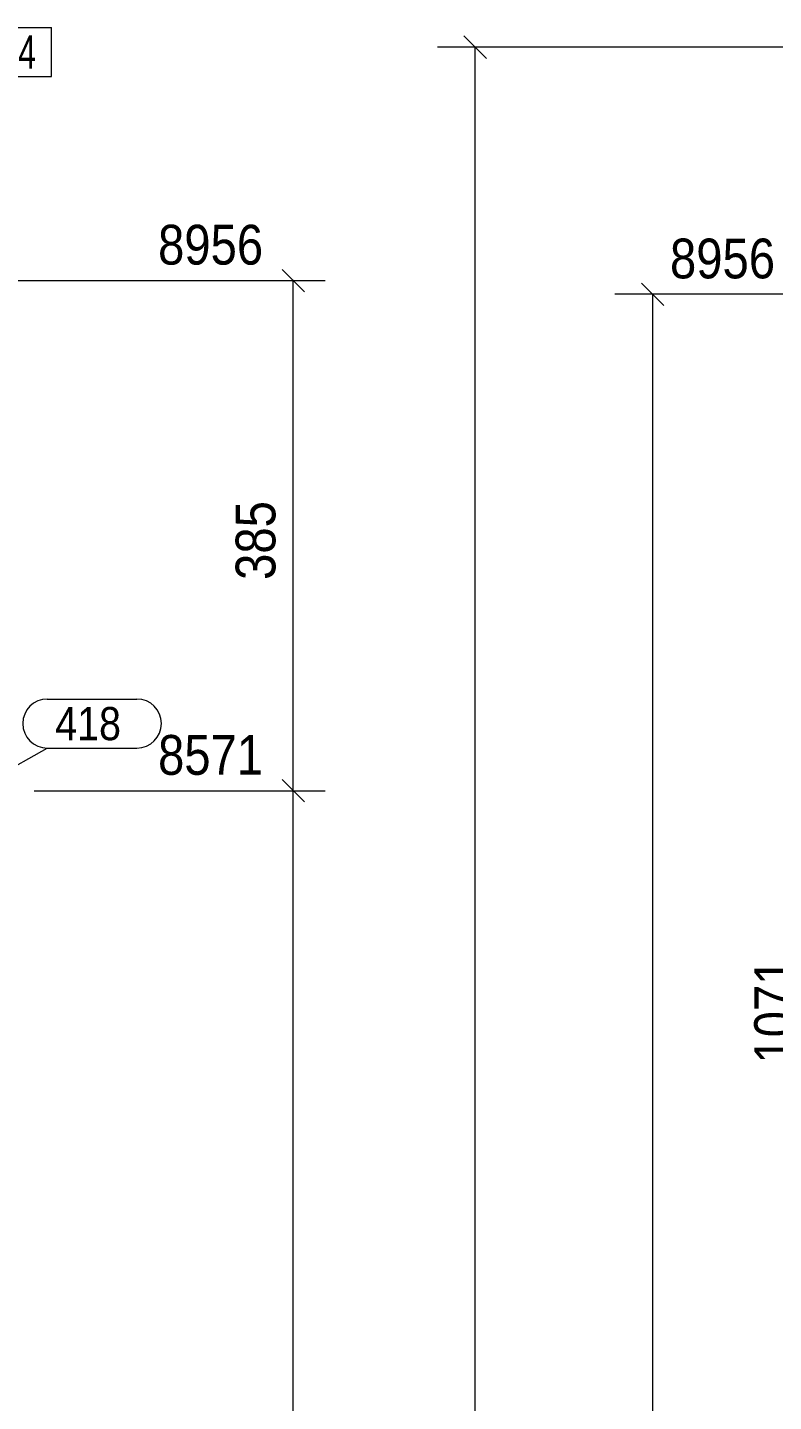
# Model space of a CAD drawing. Header units: millimetres. Extents: x 2 to 579, y 1 to 825.
# Drawn here: x 75.3 to 131.5, y 614.1 to 717.7 of the extents above; entities that cross this region are included whole.
import ezdxf

# ---------------------------------------------------------------- set-up
doc = ezdxf.new("R2010")
doc.units = ezdxf.units.MM
doc.linetypes.add('XKITLINE00', pattern=[0])
for name, color, linetype, lineweight in [('BoltMark', 7, 'Continuous', 0), ('Dimensions', 7, 'Continuous', 0), ('PartMark', 7, 'Continuous', 0)]:
    doc.layers.add(name, color=color, linetype=linetype, lineweight=lineweight)
doc.styles.add('ARIAL', font='ARIAL.TTF')
doc.styles.add('ARIAL_NARROW', font='ARIALN.TTF')

# ---------------------------------------------------------------- blocks, each defined once
blk = doc.blocks.new('*A132')
at = {"layer": 'Dimensions', "color": 7, "linetype": 'XKITLINE00', "lineweight": 0}
for p, q in [((108.16, 717.08), (109.86, 715.38)), ((326.1, 716.23), (106.16, 716.23)), ((109.01, 72.53), (109.01, 716.23))]:
    blk.add_line(p, q, dxfattribs=at)
at = {"layer": 'Dimensions', "color": 3}
blk.add_point((109.01, 716.23), dxfattribs=at)
blk = doc.blocks.new('*A159')
at = {"layer": 'Dimensions', "color": 7, "linetype": 'XKITLINE00', "lineweight": 0}
for p, q in [((121.55, 698.45), (123.25, 696.75)), ((306.9, 697.6), (119.55, 697.6)), ((122.4, 279.56), (122.4, 697.6))]:
    blk.add_line(p, q, dxfattribs=at)
at = {"layer": 'Dimensions', "color": 3}
blk.add_point((122.4, 697.6), dxfattribs=at)
at = {"layer": 'Dimensions', "color": 3, "style": 'ARIAL', "width": 0.85}
blk.add_text('8956', height=3, dxfattribs=at).set_placement((123.7, 698.8))
blk = doc.blocks.new('*A161')
at = {"layer": 'Dimensions', "color": 3, "style": 'ARIAL', "width": 0.85}
blk.add_text('1071', height=3, rotation=90.0002, dxfattribs=at).set_placement((133.05, 639.61))
blk = doc.blocks.new('*A190')
at = {"layer": 'Dimensions', "color": 7, "linetype": 'XKITLINE00', "lineweight": 0}
for p, q in [((94.46, 661.03), (96.15, 659.33)), ((75.75, 660.18), (97.7, 660.18)), ((95.3, 75.57), (95.3, 660.18))]:
    blk.add_line(p, q, dxfattribs=at)
at = {"layer": 'Dimensions', "color": 3}
blk.add_point((95.3, 660.18), dxfattribs=at)
at = {"layer": 'Dimensions', "color": 3, "style": 'ARIAL', "width": 0.85}
blk.add_text('8571', height=3, dxfattribs=at).set_placement((85.1, 661.38))
blk = doc.blocks.new('*A211')
at = {"layer": 'Dimensions', "color": 7, "linetype": 'XKITLINE00', "lineweight": 0}
for p, q in [((94.46, 699.48), (96.15, 697.79)), ((70.3, 698.64), (97.7, 698.64)), ((95.3, 660.18), (95.3, 698.64)), ((94.46, 661.03), (96.15, 659.33)), ((75.75, 660.18), (97.7, 660.18))]:
    blk.add_line(p, q, dxfattribs=at)
at = {"layer": 'Dimensions', "color": 3}
for p in [(95.3, 698.64), (95.3, 660.18)]:
    blk.add_point(p, dxfattribs=at)
at = {"layer": 'Dimensions', "color": 3, "style": 'ARIAL', "width": 0.85}
blk.add_text('8956', height=3, dxfattribs=at).set_placement((85.1, 699.84))
blk.add_text('385', height=3, rotation=90.0002, dxfattribs=at).set_placement((93.95, 676.07))
blk = doc.blocks.new('*A212')
at = {"layer": 'BoltMark', "color": 7, "linetype": 'XKITLINE00', "lineweight": 0}
for p, q in [((66.77, 717.71), (77.06, 717.71)), ((66.77, 714.01), (66.77, 717.71)), ((77.06, 714.01), (77.06, 717.71)), ((63.3, 713.86), (66.77, 714.01)), ((66.77, 714.01), (77.06, 714.01))]:
    blk.add_line(p, q, dxfattribs=at)
at = {"layer": 'BoltMark', "color": 3, "style": 'ARIAL_NARROW', "width": 0.85}
for s, p in [('4', (67.37, 714.61)), ('Ø14', (71.3, 714.61)), ('-', (69.64, 714.61))]:
    blk.add_text(s, height=2.5, dxfattribs=at).set_placement(p)
blk = doc.blocks.new('*A213')
at = {"layer": 'PartMark', "color": 7, "linetype": 'XKITLINE00', "lineweight": 0}
for p, q in [((76.75, 667.09), (83.51, 667.09)), ((72.51, 661), (76.75, 663.39)), ((76.75, 663.39), (83.51, 663.39))]:
    blk.add_line(p, q, dxfattribs=at)
for centre, start, end in [((76.75, 665.24), 90, 270), ((83.51, 665.24), 270, 90)]:
    blk.add_arc(centre, 1.85, start, end, dxfattribs=at)
at = {"layer": 'PartMark', "color": 3, "style": 'ARIAL', "width": 0.85}
blk.add_text('418', height=2.5, dxfattribs=at).set_placement((77.35, 663.99))

msp = doc.modelspace()

# ---------------------------------------------------------------- block references
at = {"lineweight": 0}
for name in ['*A212', '*A132', '*A211', '*A159', '*A161', '*A213', '*A190']:
    msp.add_blockref(name, (0, 0), dxfattribs=at)

doc.saveas('drawing.dxf')
